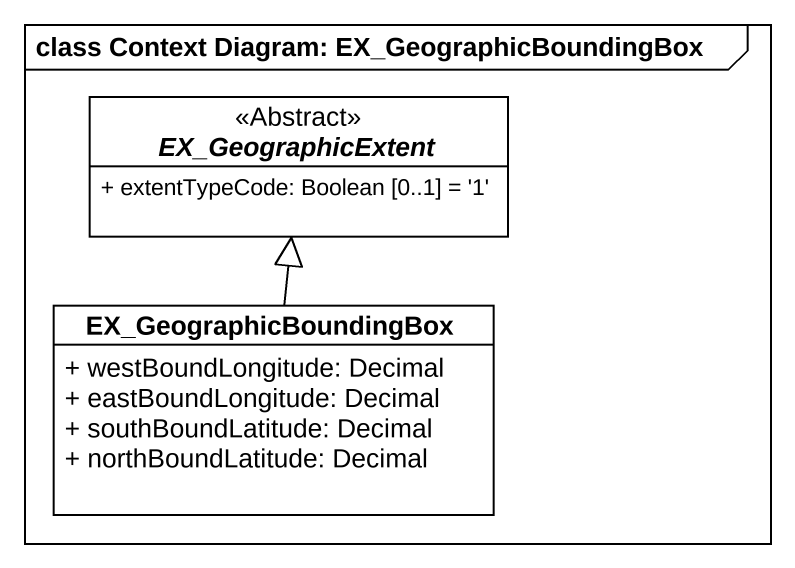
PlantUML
@startuml
mainframe class Context Diagram: EX_GeographicBoundingBox
hide circle
hide empty members
skinparam classAttributeIconSize 0
abstract class EX_GeographicExtent <<Abstract>> #FFFFFF {
  + extentTypeCode: Boolean [0..1] = '1'
}
class EX_GeographicBoundingBox #FFFFFF {
  + westBoundLongitude: Decimal
  + eastBoundLongitude: Decimal
  + southBoundLatitude: Decimal
  + northBoundLatitude: Decimal
}
EX_GeographicBoundingBox -up-|> EX_GeographicExtent
@enduml
